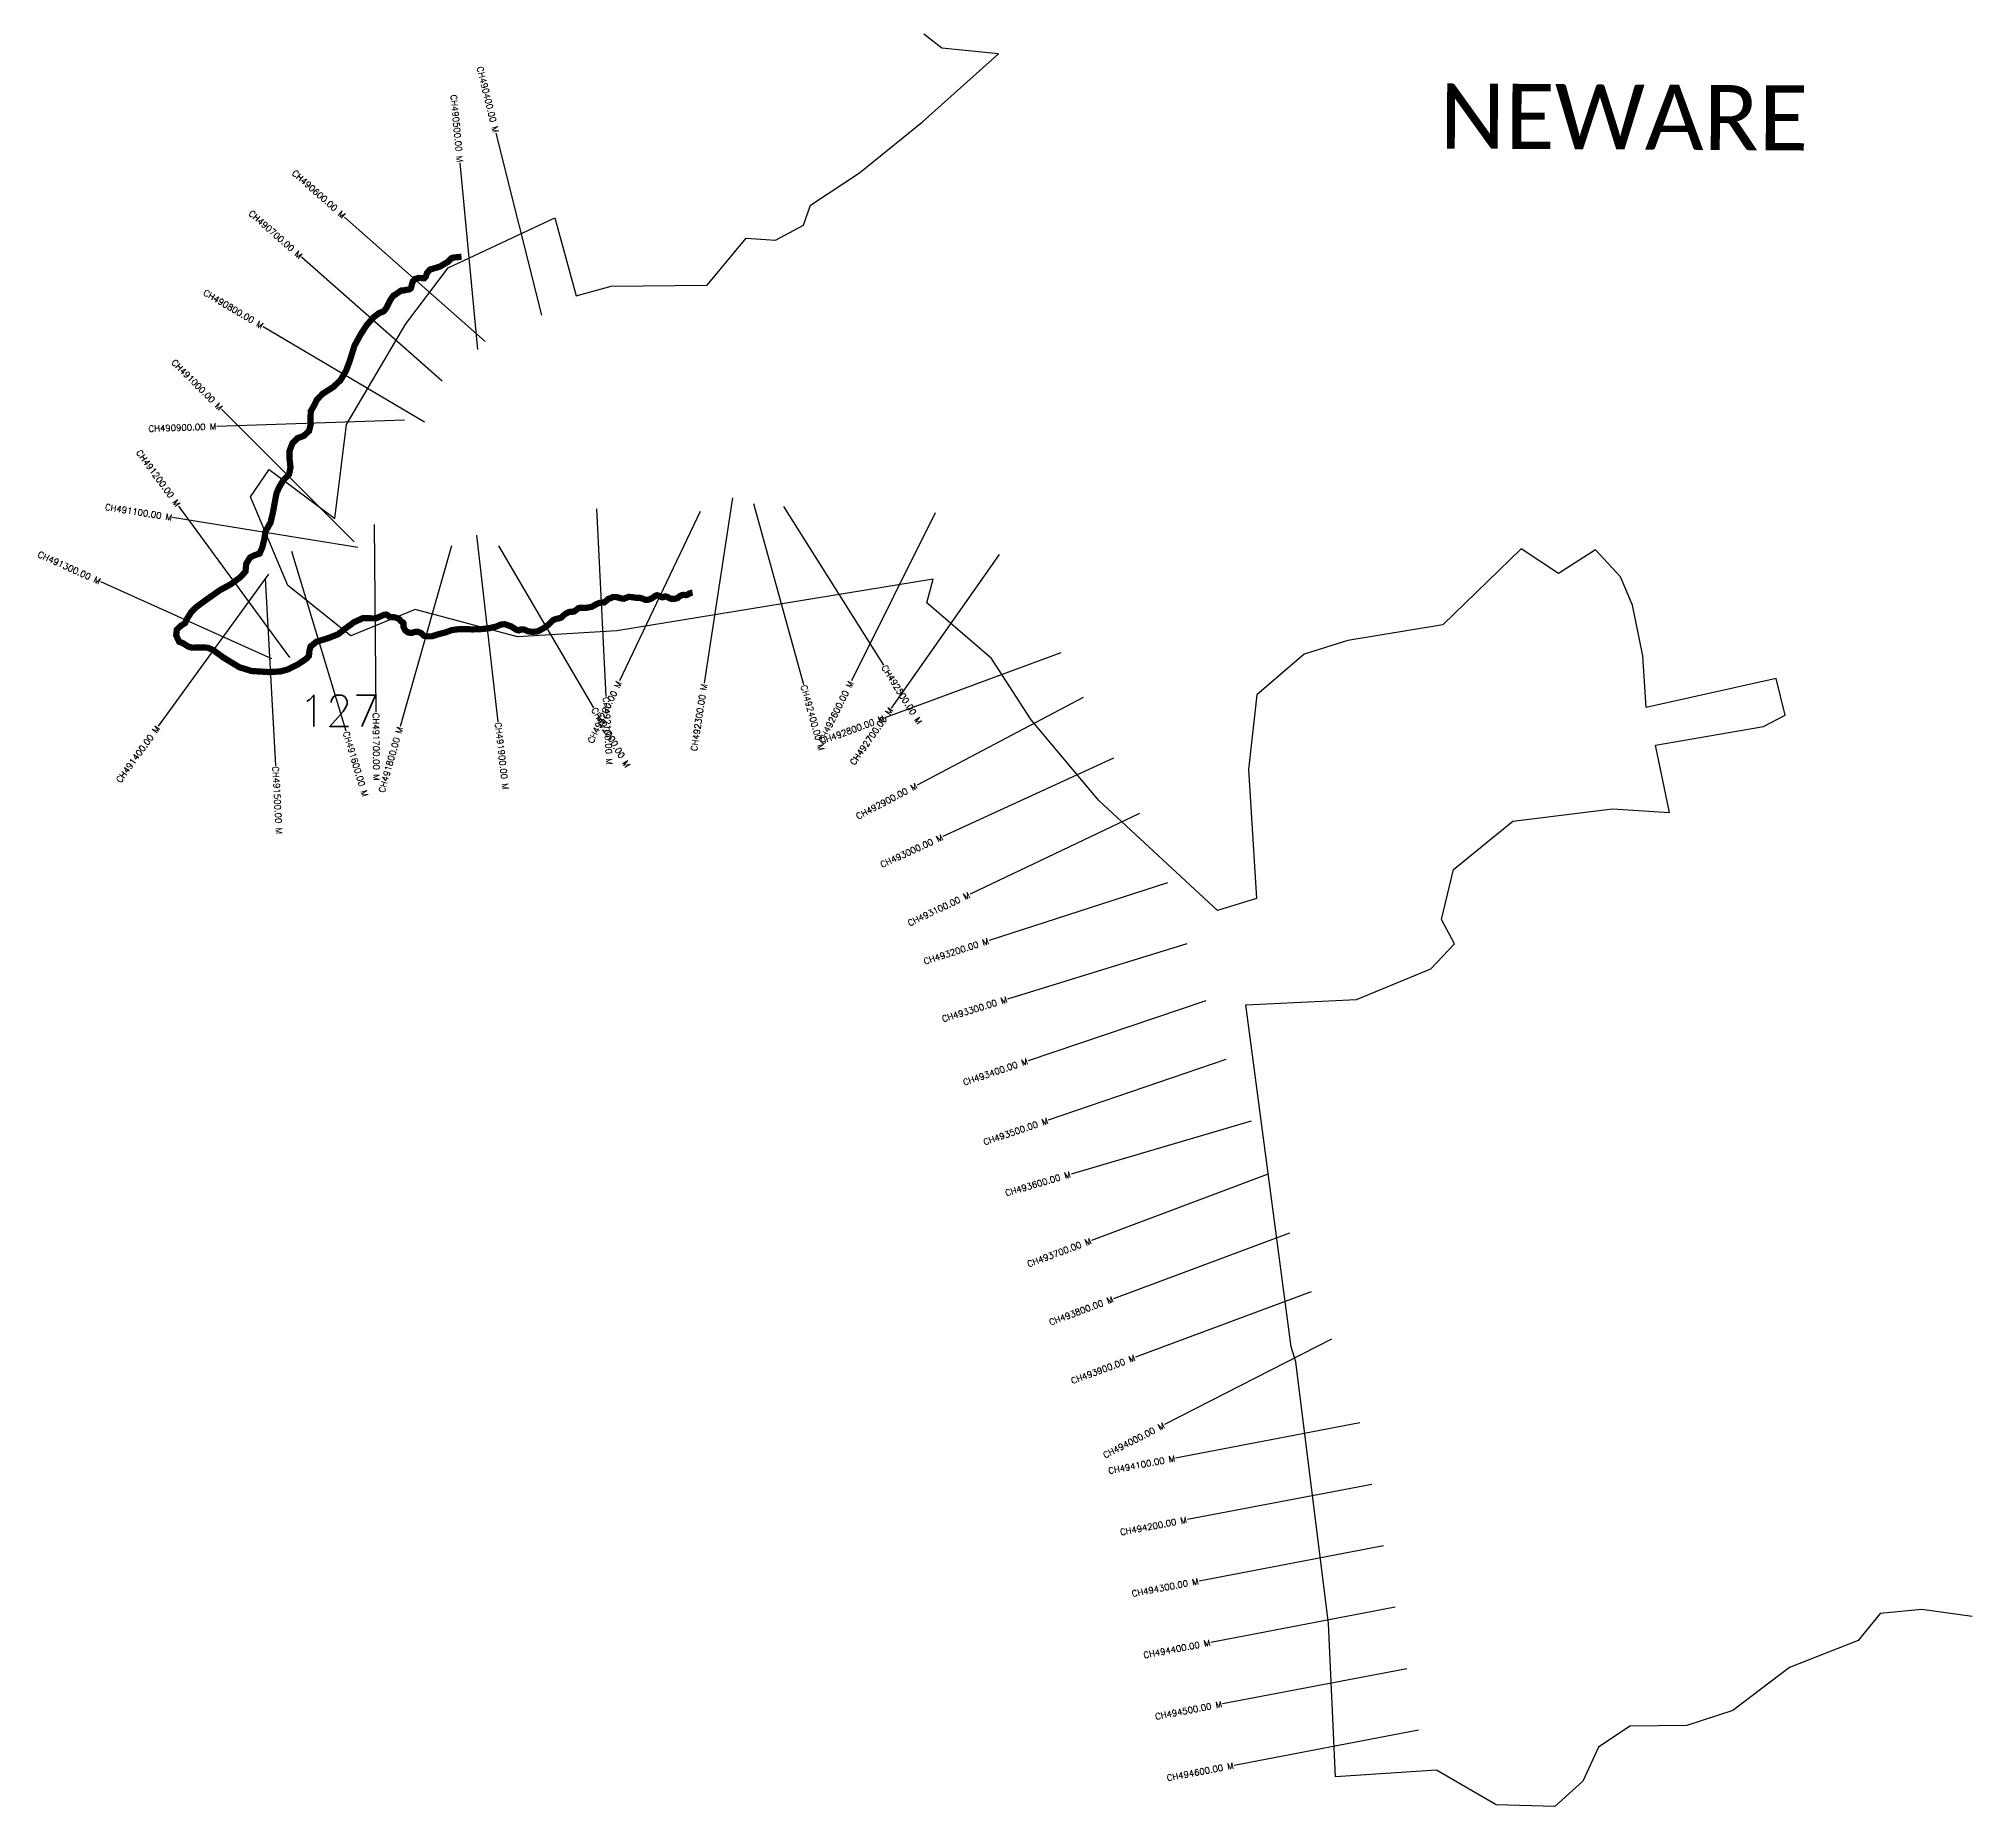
# Model space of a CAD drawing. Header units: metres. Extents: x 315389 to 321562, y 1890979 to 1895561.
# Drawn here: x 315389 to 318476, y 1890979 to 1893806 of the extents above; entities that cross this region are included whole.
import ezdxf
from ezdxf.enums import TextEntityAlignment as Align

# ---------------------------------------------------------------- set-up
doc = ezdxf.new("R2010")
doc.units = ezdxf.units.M
for name, color, linetype in [('CS', 134, 'Continuous'), ('CSMark', 6, 'Continuous'), ('UNPROTECTED', 10, 'Continuous'), ('village', 3, 'Continuous'), ('VILLAGE NAME', 250, 'Continuous')]:
    doc.layers.add(name, color=color, linetype=linetype)
doc.styles.get("Standard").update_dxf_attribs({"font": 'simplex.shx'})

msp = doc.modelspace()

# ---------------------------------------------------------------- linework, layer by layer
at = {"layer": 'CS'}
for p, q in [((316193.5, 1893363.7), (316121, 1893654.8)), ((316091.3, 1893308.7), (316063.1, 1893607.3)), ((316103.2, 1893321.7), (315878.5, 1893520.5)), ((316034.7, 1893258), (315809.5, 1893456.2)), ((316006.4, 1893192.4), (315748.2, 1893345.2)), ((315893.8, 1893000.9), (315681.7, 1893213.1)), ((315974.1, 1893195.7), (315674.3, 1893185.7)), ((315790.8, 1892816.4), (315613.4, 1893058.4)), ((316281.2, 1893053.8), (316296.3, 1892754.1)), ((316446.7, 1893049.6), (316317.9, 1892778.7)), ((316498.6, 1893071.5), (316453.3, 1892774.9)), ((316532.1, 1893062.2), (316612.1, 1892773.1)), ((316579.8, 1893057.5), (316739.8, 1892803.7)), ((316822.3, 1893047.4), (316688.6, 1892778.8)), ((315899.8, 1892992), (315603.6, 1893039.8)), ((315925.7, 1893028.8), (315928.5, 1892728.8)), ((315793.6, 1892986.1), (315880.3, 1892698.9)), ((316049.3, 1892994.5), (315967.3, 1892705.9)), ((316089.5, 1893011.7), (316123.6, 1892713.6)), ((316124.4, 1892994.7), (316276.1, 1892735.9)), ((316924.7, 1892981), (316752.4, 1892735.4)), ((315762.2, 1892813.9), (315488.7, 1892937.1)), ((315756.8, 1892949.2), (315580.7, 1892706.3)), ((315751.3, 1892942.8), (315768, 1892643.2)), ((317023.5, 1892823.7), (316742.1, 1892719.8)), ((317059.2, 1892752), (316793.7, 1892612.2)), ((317107.4, 1892655.4), (316834.9, 1892530)), ((317149.2, 1892566.7), (316878.3, 1892437.7)), ((317194.1, 1892455.7), (316908.6, 1892363.5)), ((317224.9, 1892358.5), (316938.2, 1892270.1)), ((317255.2, 1892267.4), (316971, 1892171.4)), ((317287.3, 1892173.2), (317003.4, 1892076.3)), ((317327.6, 1892074.7), (317039.7, 1891990.3)), ((317353.4, 1891989.7), (317072.6, 1891884.2)), ((317388.7, 1891895.8), (317107.7, 1891790.9)), ((317423.7, 1891802.1), (317142.6, 1891697.2)), ((317456.3, 1891726.3), (317189.3, 1891589.6)), ((317501.6, 1891592.2), (317206.9, 1891536)), ((317520.3, 1891493.9), (317225.6, 1891437.8)), ((317539.1, 1891395.7), (317244.4, 1891339.5)), ((317557.8, 1891297.5), (317263.1, 1891241.3)), ((317576.5, 1891199.2), (317281.8, 1891143.1)), ((317595.2, 1891101), (317300.5, 1891044.8))]:
    msp.add_line(p, q, dxfattribs=at)
at = {"layer": 'UNPROTECTED', "const_width": 10, "flags": 128}
msp.add_lwpolyline([(316065.4, 1893456.9), (316053.1, 1893455.8), (316049.2, 1893454.7), (316047, 1893452.5), (316043.1, 1893448.5), (316036.7, 1893444.8), (316031.3, 1893441.4), (316023.2, 1893439), (316014.7, 1893436.4), (316010.3, 1893431.2), (316008.4, 1893425.6), (316006, 1893422.8), (315997, 1893423.1), (315991.2, 1893421.5), (315987.4, 1893417.2), (315985.9, 1893412.4), (315985.2, 1893408.8), (315984.2, 1893406.4), (315981.6, 1893404.7), (315977.2, 1893404.1), (315973.1, 1893403.1), (315968.7, 1893402.9), (315964.7, 1893400.1), (315960.5, 1893397.2), (315956.5, 1893394.8), (315951.8, 1893388.3), (315947.8, 1893380.5), (315945.1, 1893374.9), (315941.1, 1893369.8), (315933.3, 1893366.7), (315924.8, 1893360.2), (315914, 1893347.9), (315904.2, 1893333), (315894.4, 1893315), (315886.4, 1893289.7), (315880.8, 1893274.7), (315871.9, 1893259.6), (315860.2, 1893248.6), (315843.2, 1893237.8), (315833.9, 1893228), (315830.3, 1893220.2), (315824.5, 1893210.2), (315823.9, 1893199.6), (315824.3, 1893188.9), (315821.7, 1893178.5), (315813.2, 1893170.6), (315803.4, 1893167), (315795.2, 1893159), (315790.5, 1893146.7), (315790.5, 1893133.3), (315792, 1893120.3), (315789.6, 1893108.9), (315780.9, 1893100.2), (315773.9, 1893088.5), (315769.5, 1893078.5), (315766.7, 1893063.2), (315763.7, 1893047), (315760.1, 1893031.8), (315752.1, 1893018), (315749.9, 1893004.8), (315747, 1892992.5), (315742.7, 1892982.5), (315733.9, 1892979.5), (315727.4, 1892976.1), (315721.3, 1892966.3), (315720, 1892953.4), (315711.5, 1892944.3), (315696.2, 1892933.1), (315679.2, 1892923.9), (315656.5, 1892907.9), (315640.8, 1892896.4), (315633.4, 1892888.9), (315626.6, 1892878.1), (315623.5, 1892871.3), (315616.7, 1892866.9), (315610.3, 1892860.8), (315609.3, 1892851.6), (315614, 1892841.4), (315620.1, 1892839.1), (315627.9, 1892834), (315634.4, 1892831.9), (315648, 1892832.3), (315659.5, 1892831.9), (315667.7, 1892828.5), (315685, 1892816), (315710.1, 1892800.7), (315729.8, 1892794.6), (315757.7, 1892792.9), (315776, 1892793.9), (315788.2, 1892797.3), (315803.8, 1892805.1), (315817.4, 1892814.3), (315821.5, 1892819), (315822.2, 1892826.8), (315823.9, 1892833.6), (315833.4, 1892841.4), (315851.4, 1892846.9), (315868, 1892853.3), (315879.2, 1892862.1), (315893.5, 1892872.7), (315908.4, 1892879.4), (315922.3, 1892878.8), (315928.2, 1892878.8), (315933.3, 1892880.8), (315937.6, 1892882.8), (315942, 1892884.6), (315945, 1892884.8), (315947.2, 1892883.9), (315949.6, 1892881.8), (315951.2, 1892880.9), (315952.9, 1892880.6), (315955.7, 1892880.8), (315958.7, 1892880.3), (315963.4, 1892878.9), (315965.9, 1892877.5), (315968.3, 1892874.4), (315969.7, 1892873.2), (315972, 1892872.1), (315972.6, 1892871), (315972.6, 1892869.3), (315972.6, 1892866.5), (315972.5, 1892865.4), (315975, 1892860), (315979.6, 1892856.5), (315983.6, 1892855.5), (315986.4, 1892855.7), (315991.5, 1892857.2), (315995.4, 1892857.4), (316000.3, 1892855.6), (316003.5, 1892852.8), (316005.4, 1892851), (316008.5, 1892850.1), (316017.6, 1892850), (316029.3, 1892853.7), (316039.8, 1892856.3), (316049.7, 1892860), (316060.8, 1892861.5), (316069.8, 1892861.7), (316082.8, 1892861.1), (316099.3, 1892861.8), (316110.3, 1892863.1), (316120.5, 1892865.6), (316128.7, 1892869), (316134.7, 1892869.5), (316145.1, 1892865.7), (316152.9, 1892860.6), (316157.3, 1892859.6), (316160.4, 1892861.2), (316165.9, 1892860.8), (316171.8, 1892858.1), (316178.6, 1892857.3), (316186, 1892857.7), (316191.7, 1892860.3), (316200.5, 1892865.4), (316205.3, 1892869.6), (316210.4, 1892874.8), (316213.3, 1892876.8), (316217.9, 1892878.2), (316221.6, 1892878.8), (316225.1, 1892880.2), (316228.5, 1892883.7), (316232.6, 1892886.8), (316237.5, 1892889), (316241.7, 1892889.3), (316245.8, 1892890), (316249.8, 1892893.2), (316252.7, 1892895.2), (316255.4, 1892895.7), (316261.5, 1892895.4), (316265.4, 1892895.7), (316273.7, 1892897.3), (316281.2, 1892901.6), (316287.1, 1892903.9), (316291.3, 1892904.1), (316293.9, 1892904.5), (316296.2, 1892906.6), (316300.2, 1892909.9), (316304.3, 1892911.4), (316307.5, 1892913), (316312.5, 1892912.9), (316319, 1892911.3), (316322.6, 1892910.3), (316325, 1892910.2), (316329.1, 1892911.8), (316332.8, 1892913.2), (316337.5, 1892912.7), (316344.5, 1892911.7), (316350.4, 1892911.6), (316354.8, 1892910.3), (316359, 1892908.5), (316362.8, 1892908.5), (316367, 1892909.5), (316371.2, 1892911.9), (316375.4, 1892915), (316377.9, 1892915.8), (316381, 1892914.8), (316385.3, 1892912.7), (316387.7, 1892912.6), (316389.7, 1892913.6), (316391.9, 1892913.7), (316394.6, 1892913), (316397.2, 1892911.3), (316399.9, 1892910.2), (316402.9, 1892909.9), (316406.6, 1892910.1), (316410.9, 1892911.4), (316414.4, 1892914.5), (316416.9, 1892915.7), (316420, 1892916.3), (316423.7, 1892916), (316425.9, 1892916.3), (316428.9, 1892918.2), (316431.8, 1892919.4), (316434.7, 1892919.8)], dxfattribs=at)
at = {"layer": 'village', "color": 6}
msp.add_polyline3d([(318480.4, 1891282.8, 0), (318399.7, 1891294.1, 0), (318333, 1891287.8, 0), (318297.9, 1891244.3, 0), (318187.9, 1891201.3, 0), (318097.5, 1891132.7, 0), (318023.9, 1891108.6, 0), (317933.1, 1891107.5, 0), (317883, 1891073.7, 0), (317857.9, 1891019.6, 0), (317812.8, 1890979.1, 0), (317719.3, 1890981.4, 0), (317624.1, 1891037, 0), (317462.5, 1891026.3, 0), (317451, 1891271.5, 0), (317398.9, 1891689.9, 0), (317391.4, 1891714.2, 0), (317319, 1892260.8, 0), (317496.2, 1892269.1, 0), (317614.7, 1892318.3, 0), (317652.8, 1892358.6, 0), (317632, 1892397.3, 0), (317650.8, 1892477.3, 0), (317745.9, 1892554.3, 0), (317905.2, 1892574.3, 0), (317996.1, 1892568.1, 0), (317974.2, 1892675.9, 0), (318146.5, 1892705.9, 0), (318181.1, 1892724, 0), (318167.1, 1892782.4, 0), (317959.1, 1892736.3, 0), (317953.6, 1892818.8, 0), (317937.4, 1892899.8, 0), (317918, 1892945.2, 0), (317878.3, 1892988.5, 0), (317818.7, 1892950.3, 0), (317759.3, 1892990, 0), (317634, 1892868.5, 0), (317482.1, 1892843.6, 0), (317412.3, 1892821.3, 0), (317336.9, 1892756.6, 0), (317323.5, 1892637, 0), (317336.2, 1892430.7, 0), (317274, 1892411.7, 0), (317083.9, 1892587.4, 0), (316976.1, 1892716.8, 0), (316912.3, 1892814.8, 0), (316809.4, 1892903.4, 0), (316819.1, 1892941.6, 0), (316313.6, 1892859, 0), (316155, 1892849.3, 0), (315991.5, 1892892.9, 0), (315888.4, 1892851.1, 0), (315787.8, 1892931.2, 0), (315728.1, 1893073.2, 0), (315758, 1893116.6, 0), (315863.1, 1893038.7, 0), (315881.3, 1893188.8, 0), (315976.5, 1893349.7, 0), (316043.9, 1893439.3, 0), (316214.6, 1893519.4, 0), (316248.6, 1893394.6, 0), (316304.7, 1893410.2, 0), (316458, 1893411.3, 0), (316520.2, 1893486.7, 0), (316567.3, 1893483.6, 0), (316611.9, 1893507.6, 0), (316623, 1893539.6, 0), (316701.6, 1893591.1, 0), (316802, 1893672.6, 0), (316923.5, 1893781.5, 0), (316833.2, 1893790.5, 0), (316804.3, 1893812.9, 0)], dxfattribs=at)

# ---------------------------------------------------------------- texts
at = {"insert": (315805.5, 1892756.1), "char_height": 50, "attachment_point": 1}
msp.add_mtext_dynamic_manual_height_columns('127', width=70.183, gutter_width=1, heights=[0], dxfattribs=at)
at = {"layer": 'CSMark'}
for s, rotation, p in [('CH490400.00 M', 284, (316120.7, 1893655.7)), ('CH490500.00 M', 275.4012, (316063, 1893608.3)), ('CH490600.00 M', 318.491, (315877.8, 1893521.2)), ('CH490700.00 M', 318.6575, (315808.7, 1893456.9)), ('CH490800.00 M', 329.3747, (315747.4, 1893345.7)), ('CH491000.00 M', 314.9793, (315681, 1893213.8)), ('CH490900.00 M', 1.9055, (315673.3, 1893185.7)), ('CH491200.00 M', 306.235, (315612.8, 1893059.2)), ('CH491100.00 M', 350.8325, (315602.7, 1893039.9)), ('CH491300.00 M', 335.7588, (315487.7, 1892937.5)), ('CH492200.00 M', 64.5772, (316317.5, 1892777.8)), ('CH492300.00 M', 81.32, (316453.1, 1892773.9)), ('CH492600.00 M', 63.5334, (316688.1, 1892777.9)), ('CH491400.00 M', 54.0583, (315580.1, 1892705.5)), ('CH492800.00 M', 20.2729, (316741.1, 1892719.4)), ('CH492700.00 M', 54.9414, (316751.8, 1892734.6)), ('CH491800.00 M', 74.1497, (315967, 1892704.9)), ('CH492900.00 M', 27.7748, (316792.9, 1892611.8)), ('CH493000.00 M', 24.7076, (316834, 1892529.6)), ('CH493100.00 M', 25.4625, (316877.4, 1892437.3)), ('CH493200.00 M', 17.8989, (316907.7, 1892363.2)), ('CH493300.00 M', 17.1204, (316937.3, 1892269.8)), ('CH493400.00 M', 18.667, (316970.1, 1892171.1)), ('CH493500.00 M', 18.854, (317002.5, 1892076)), ('CH493600.00 M', 16.3407, (317038.8, 1891990.1)), ('CH493700.00 M', 20.5893, (317071.7, 1891883.9)), ('CH493800.00 M', 20.4701, (317106.7, 1891790.6)), ('CH493900.00 M', 20.4701, (317141.7, 1891696.9)), ('CH494000.00 M', 27.0998, (317188.4, 1891589.2)), ('CH494100.00 M', 10.7874, (317205.9, 1891535.8)), ('CH494200.00 M', 10.7874, (317224.7, 1891437.6)), ('CH494300.00 M', 10.7874, (317243.4, 1891339.4)), ('CH494400.00 M', 10.7874, (317262.1, 1891241.1)), ('CH494500.00 M', 10.7874, (317280.8, 1891142.9)), ('CH494600.00 M', 10.7874, (317299.5, 1891044.7))]:
    msp.add_text(s, height=10, rotation=rotation, dxfattribs=at).set_placement(p, align=Align.MIDDLE_RIGHT)
for s, rotation, p in [('CH492500.00 M', 302.228, (316740.3, 1892802.8)), ('CH492400.00 M', 285.4644, (316612.3, 1892772.1)), ('CH492100.00 M', 272.8924, (316296.4, 1892753.1)), ('CH491700.00 M', 270.5383, (315928.5, 1892727.8)), ('CH491900.00 M', 276.5269, (316123.7, 1892712.6)), ('CH492000.00 M', 300.3751, (316276.6, 1892735.1)), ('CH491600.00 M', 286.788, (315880.5, 1892697.9)), ('CH491500.00 M', 273.1774, (315768, 1892642.3))]:
    msp.add_text(s, height=10, rotation=rotation, dxfattribs=at).set_placement(p, align=Align.MIDDLE_LEFT)
at = {"layer": 'VILLAGE NAME', "insert": (317629.3, 1893734.2), "char_height": 104.042, "attachment_point": 1, "rotation": 359.6762}
msp.add_mtext_dynamic_manual_height_columns('{\\fCalibri|b0|i0|c0|p34;NEWARE}', width=815.559, gutter_width=520.2, heights=[0], dxfattribs=at)

doc.saveas('drawing.dxf')
